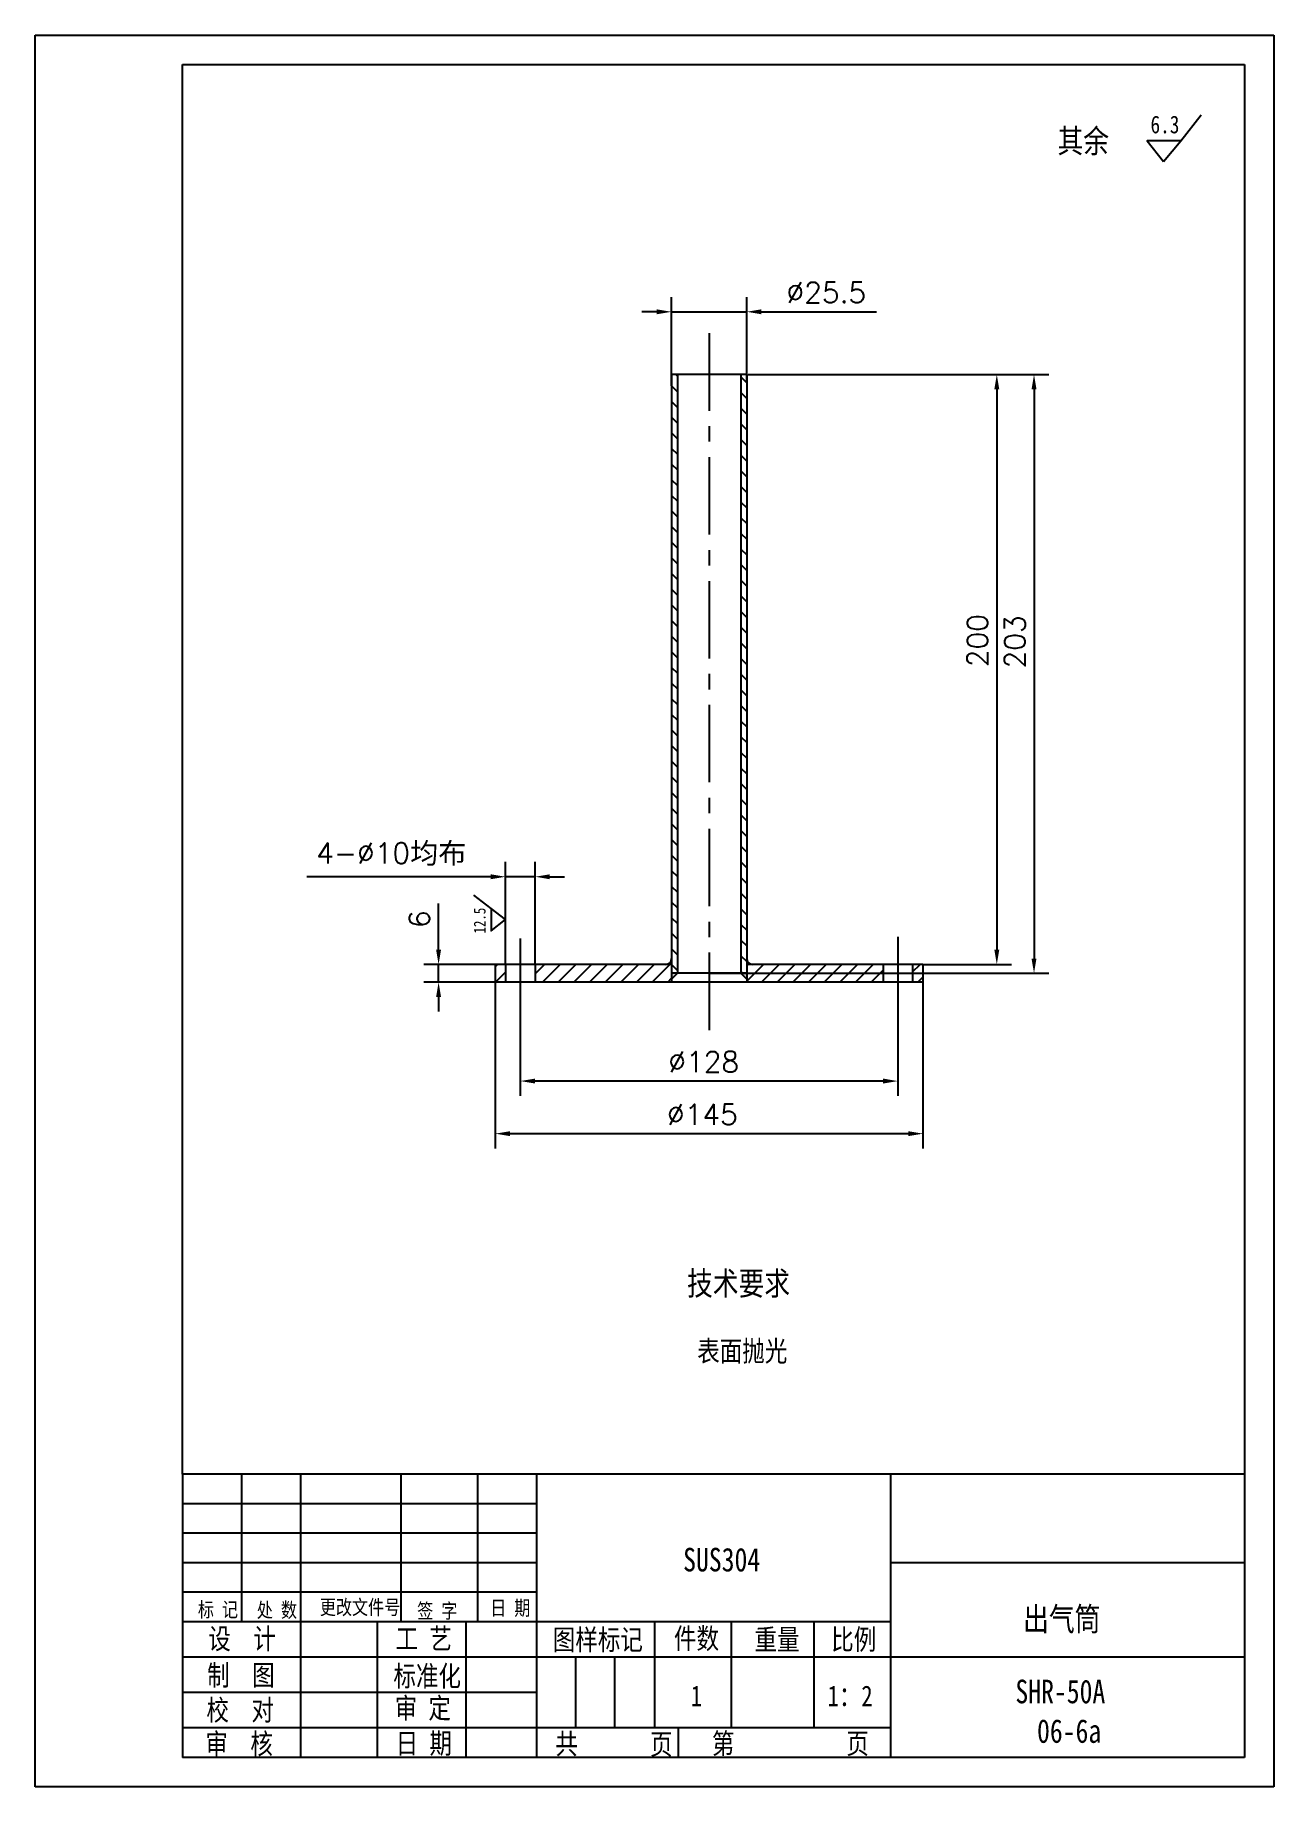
# Model space of a CAD drawing. Extents: x 233 to 653, y -48 to 546.
import ezdxf

# ---------------------------------------------------------------- set-up
doc = ezdxf.new("R2010")
doc.units = 0
doc.header["$LTSCALE"] = 10.5
doc.header["$MEASUREMENT"] = 0
doc.linetypes.add('CENTER', pattern=[2, 1.25, -0.25, 0.25, -0.25])
doc.layers.get('DEFPOINTS').update_dxf_attribs({"linetype": 'CONTINUOUS'})
doc.layers.add('PART', color=3, linetype='CONTINUOUS')
doc.layers.add('SMPEN_THICK', color=7, linetype='CONTINUOUS')
doc.styles.add('HZDX', font='', dxfattribs={"width": 0.8, "height": 7.5})
doc.styles.get("Standard").update_dxf_attribs({"font": 'txt.shx', "height": 7})
doc.styles.get('HZDX').set_extended_font_data('SimSun')
doc.dimstyles.get("Standard").update_dxf_attribs({"dimtxt": 0.18, "dimasz": 0.18, "dimexe": 0.18, "dimexo": 0.0625, "dimgap": 0.09, "dimtad": 0, "dimtih": 1, "dimtoh": 1, "dimdec": 4, "dimzin": 0, "dimdsep": 46, "dimtxsty": 'Standard', "dimcen": 0.09, "dimadec": 0, "dimazin": 0, "dimtfac": 1, "dimtdec": 4, "dimtofl": 0, "dimtmove": 0, "dimatfit": 3, "dimfxl": 1, "dimtolj": 1, "dimtzin": 0, "dimarcsym": 0})

# ---------------------------------------------------------------- blocks, each defined once
blk = doc.blocks.new('*D4')
at = {"layer": 'DEFPOINTS', "color": 0, "transparency": 16777216}
for p in [(388.7, 230.42), (369.5, 224.42), (388.7, 224.42)]:
    blk.add_point(p, dxfattribs=at)
at = {"layer": 'SMPEN_THICK', "color": 2, "lineweight": -2, "transparency": 16777216}
for p, q in [((369.5, 235.42), (369.5, 251.09)), ((388.7, 230.42), (364.5, 230.42)), ((369.5, 224.42), (369.5, 230.42)), ((388.7, 224.42), (364.5, 224.42)), ((369.5, 219.42), (369.5, 214.42))]:
    blk.add_line(p, q, dxfattribs=at)
at = {"layer": 'SMPEN_THICK', "color": 2, "transparency": 16777216}
for points in [[(368.66, 235.42), (370.33, 235.42), (369.5, 230.42)], [(368.66, 219.42), (370.33, 219.42), (369.5, 224.42)]]:
    blk.add_solid(points, dxfattribs=at)
at = {"layer": 'SMPEN_THICK', "color": 2, "transparency": 16777216, "insert": (363, 245.76), "char_height": 7, "attachment_point": 5, "rotation": 90}
blk.add_mtext('\\A1;6', dxfattribs=at)
blk = doc.blocks.new('*D5')
at = {"layer": 'DEFPOINTS', "color": 0, "transparency": 16777216}
for p in [(397.2, 224.42), (525.2, 224.42), (397.2, 190.88)]:
    blk.add_point(p, dxfattribs=at)
at = {"layer": 'SMPEN_THICK', "color": 2, "lineweight": -2, "transparency": 16777216}
for p, q in [((397.2, 224.42), (397.2, 185.88)), ((525.2, 224.42), (525.2, 185.88)), ((520.2, 190.88), (402.2, 190.88))]:
    blk.add_line(p, q, dxfattribs=at)
at = {"layer": 'SMPEN_THICK', "color": 2, "transparency": 16777216}
for points in [[(402.2, 191.72), (402.2, 190.05), (397.2, 190.88)], [(520.2, 191.72), (520.2, 190.05), (525.2, 190.88)]]:
    blk.add_solid(points, dxfattribs=at)
at = {"layer": 'SMPEN_THICK', "color": 2, "transparency": 16777216, "insert": (459.39, 197.38), "char_height": 7, "attachment_point": 5}
blk.add_mtext('\\A1;%%c128', dxfattribs=at)
blk = doc.blocks.new('*D6')
at = {"layer": 'DEFPOINTS', "color": 0, "transparency": 16777216}
for p in [(388.7, 224.42), (533.7, 224.42), (533.7, 173.05)]:
    blk.add_point(p, dxfattribs=at)
at = {"layer": 'SMPEN_THICK', "color": 2, "lineweight": -2, "transparency": 16777216}
for p, q in [((388.7, 224.42), (388.7, 168.05)), ((533.7, 224.42), (533.7, 168.05)), ((393.7, 173.05), (528.7, 173.05))]:
    blk.add_line(p, q, dxfattribs=at)
at = {"layer": 'SMPEN_THICK', "color": 2, "transparency": 16777216}
for points in [[(393.7, 173.88), (393.7, 172.22), (388.7, 173.05)], [(528.7, 173.88), (528.7, 172.22), (533.7, 173.05)]]:
    blk.add_solid(points, dxfattribs=at)
at = {"layer": 'SMPEN_THICK', "color": 2, "transparency": 16777216, "insert": (458.92, 179.55), "char_height": 7, "attachment_point": 5}
blk.add_mtext('\\A1;%%c145', dxfattribs=at)
blk = doc.blocks.new('*D7')
at = {"layer": 'DEFPOINTS', "color": 0, "transparency": 16777216}
for p in [(392.2, 260.16), (392.2, 230.42), (402.2, 230.42)]:
    blk.add_point(p, dxfattribs=at)
at = {"layer": 'SMPEN_THICK', "color": 2, "lineweight": -2, "transparency": 16777216}
for p, q in [((392.2, 230.42), (392.2, 265.16)), ((402.2, 230.42), (402.2, 265.16)), ((387.2, 260.16), (324.79, 260.16)), ((402.2, 260.16), (392.2, 260.16)), ((407.2, 260.16), (412.2, 260.16))]:
    blk.add_line(p, q, dxfattribs=at)
at = {"layer": 'SMPEN_THICK', "color": 2, "transparency": 16777216}
for points in [[(387.2, 260.99), (387.2, 259.32), (392.2, 260.16)], [(407.2, 260.99), (407.2, 259.32), (402.2, 260.16)]]:
    blk.add_solid(points, dxfattribs=at)
at = {"layer": 'SMPEN_THICK', "color": 2, "transparency": 16777216, "insert": (353.5, 267.77), "char_height": 7, "attachment_point": 5}
blk.add_mtext('\\A1;4-%%c10{\\f宋体|b0|i0|c134|p54;均布}', dxfattribs=at)
blk = doc.blocks.new('*D8')
at = {"layer": 'DEFPOINTS', "color": 0, "transparency": 16777216}
for p in [(474.45, 430.42), (533.7, 230.42), (558.74, 230.42)]:
    blk.add_point(p, dxfattribs=at)
at = {"layer": 'SMPEN_THICK', "color": 2, "lineweight": -2, "transparency": 16777216}
for p, q in [((474.45, 430.42), (563.74, 430.42)), ((558.74, 425.42), (558.74, 235.42)), ((533.7, 230.42), (563.74, 230.42))]:
    blk.add_line(p, q, dxfattribs=at)
at = {"layer": 'SMPEN_THICK', "color": 2, "transparency": 16777216}
for points in [[(557.91, 425.42), (559.57, 425.42), (558.74, 430.42)], [(557.91, 235.42), (559.57, 235.42), (558.74, 230.42)]]:
    blk.add_solid(points, dxfattribs=at)
at = {"layer": 'SMPEN_THICK', "color": 2, "transparency": 16777216, "insert": (552.24, 340.22), "char_height": 7, "attachment_point": 5, "rotation": 90}
blk.add_mtext('\\A1;200', dxfattribs=at)
blk = doc.blocks.new('*D9')
at = {"layer": 'DEFPOINTS', "color": 0, "transparency": 16777216}
for p in [(474.45, 430.42), (461.2, 227.42), (571.36, 227.42)]:
    blk.add_point(p, dxfattribs=at)
at = {"layer": 'SMPEN_THICK', "color": 2, "lineweight": -2, "transparency": 16777216}
for p, q in [((474.45, 430.42), (576.36, 430.42)), ((571.36, 425.42), (571.36, 232.42)), ((461.2, 227.42), (576.36, 227.42))]:
    blk.add_line(p, q, dxfattribs=at)
at = {"layer": 'SMPEN_THICK', "color": 2, "transparency": 16777216}
for points in [[(570.52, 425.42), (572.19, 425.42), (571.36, 430.42)], [(570.52, 232.42), (572.19, 232.42), (571.36, 227.42)]]:
    blk.add_solid(points, dxfattribs=at)
at = {"layer": 'SMPEN_THICK', "color": 2, "transparency": 16777216, "insert": (564.86, 339.8), "char_height": 7, "attachment_point": 5, "rotation": 90}
blk.add_mtext('\\A1;203', dxfattribs=at)
blk = doc.blocks.new('*D10')
at = {"layer": 'DEFPOINTS', "color": 0, "transparency": 16777216}
for p in [(473.95, 451.71), (448.45, 426.59), (473.95, 427.61)]:
    blk.add_point(p, dxfattribs=at)
at = {"layer": 'SMPEN_THICK', "color": 2, "lineweight": -2, "transparency": 16777216}
for p, q in [((443.45, 451.71), (438.45, 451.71)), ((448.45, 426.59), (448.45, 456.71)), ((448.45, 451.71), (473.95, 451.71)), ((473.95, 427.61), (473.95, 456.71)), ((478.95, 451.71), (517.95, 451.71))]:
    blk.add_line(p, q, dxfattribs=at)
at = {"layer": 'SMPEN_THICK', "color": 2, "transparency": 16777216}
for points in [[(443.45, 452.54), (443.45, 450.87), (448.45, 451.71)], [(478.95, 452.54), (478.95, 450.87), (473.95, 451.71)]]:
    blk.add_solid(points, dxfattribs=at)
at = {"layer": 'SMPEN_THICK', "color": 2, "transparency": 16777216, "insert": (500.95, 458.21), "char_height": 7, "attachment_point": 5}
blk.add_mtext('\\A1;%%c25.5', dxfattribs=at)

msp = doc.modelspace()

# ---------------------------------------------------------------- hatches: boundary and pattern name
at = {"layer": 'SMPEN_THICK'}
h = msp.add_hatch(dxfattribs=at)
h.set_pattern_fill('ANSI31', color=256, scale=30, angle=90, style=0)
h.paths.add_polyline_path([(450.45439, 430.42195), (448.45439, 430.42195), (448.45439, 227.42195), (450.45439, 227.42195)])
h.paths.add_polyline_path([(473.95439, 430.42195), (471.95439, 430.42195), (471.95439, 227.42195), (473.95439, 227.42195)])
h = msp.add_hatch(color=256, dxfattribs=at)
h.paths.add_polyline_path([(448.45439, 232.42195, -0.414213562), (446.45439, 230.42195), (448.45439, 230.42195)])
h.paths.add_polyline_path([(450.45439, 227.42195), (448.45439, 227.42195), (448.45439, 225.42195)])
h.paths.add_polyline_path([(473.95439, 227.42195), (471.95439, 227.42195), (473.95439, 225.42195)])
h.paths.add_polyline_path([(473.95439, 232.42195), (473.95439, 230.42195), (475.95439, 230.42195, -0.414213562)])
h = msp.add_hatch(dxfattribs=at)
h.set_pattern_fill('ANSI31', color=256, scale=30, style=0)
h.paths.add_polyline_path([(392.20439, 230.42195), (388.70439, 230.42195), (388.70439, 224.42195), (392.20439, 224.42195)])
h.paths.add_polyline_path([(448.45439, 230.42195), (402.20439, 230.42195), (402.20439, 224.42195), (448.45439, 224.42195)])
h.paths.add_polyline_path([(520.20439, 230.42195), (473.95439, 230.42195), (473.95439, 224.42195), (520.20439, 224.42195)])
h.paths.add_polyline_path([(533.70439, 230.42195), (530.20439, 230.42195), (530.20439, 224.42195), (533.70439, 224.42195)])

# ---------------------------------------------------------------- linework, layer by layer
at = {"layer": 'PART', "linetype": 'Continuous'}
for p, q in [((232.6965, 545.54488), (652.6965, 545.54488)), ((652.6965, 545.54488), (652.6965, -48.45511)), ((302.6965, 57.54489), (302.6965, 7.54489)), ((322.6965, 57.54489), (322.6965, -38.45511)), ((356.6965, 57.54489), (356.6965, 7.54489)), ((382.6965, 57.54489), (382.6965, 7.54489)), ((402.6965, 57.54489), (402.6965, -38.45511)), ((522.6965, 57.54489), (522.6965, -38.45511)), ((642.6965, 27.54489), (522.6965, 27.54489)), ((348.6965, 7.54489), (348.6965, -38.45511)), ((378.6965, 7.54489), (378.6965, -38.45511)), ((442.6965, 7.54489), (442.6965, -28.45511)), ((468.6965, 7.54489), (468.6965, -28.45511)), ((496.6965, 7.54489), (496.6965, -28.45511)), ((415.8965, -4.45511), (415.8965, -28.45511)), ((429.0965, -4.45511), (429.0965, -28.45511)), ((642.6965, -4.45511), (522.6965, -4.45511)), ((450.6965, -28.45511), (450.6965, -38.45511)), ((652.6965, -48.45511), (232.6965, -48.45511))]:
    msp.add_line(p, q, dxfattribs=at)
at = {"layer": 'PART', "color": 5, "linetype": 'Continuous'}
for p, q in [((282.6965, 535.54488), (642.6965, 535.54488)), ((642.6965, 535.54488), (642.6965, -38.45511)), ((282.6965, 57.54489), (282.6965, -38.45511)), ((642.6965, -38.45511), (282.6965, -38.45511))]:
    msp.add_line(p, q, dxfattribs=at)
at = {"layer": 'SMPEN_THICK', "color": 3}
msp.add_line((232.6965, -48.45511), (232.6965, 545.54488), dxfattribs=at)
at = {"layer": 'SMPEN_THICK', "color": 5}
for p, q in [((282.6965, 57.54489), (282.6965, 535.54488)), ((473.95439, 430.42195), (448.45439, 430.42195)), ((448.45439, 430.42195), (448.45439, 224.42195)), ((450.45439, 430.42195), (450.45439, 227.42195)), ((471.95439, 430.42195), (471.95439, 227.42195)), ((473.95439, 430.42195), (473.95439, 224.42195)), ((388.70439, 230.42195), (388.70439, 224.42195)), ((448.45439, 230.42195), (388.70439, 230.42195)), ((392.20439, 230.42195), (392.20439, 224.42195)), ((402.20439, 230.42195), (402.20439, 224.42195)), ((473.95439, 227.42195), (448.45439, 227.42195)), ((448.45439, 225.42195), (450.45439, 227.42195)), ((471.95439, 227.42195), (473.95439, 225.42195)), ((533.70439, 230.42195), (473.95439, 230.42195)), ((520.20439, 230.42195), (520.20439, 224.42195)), ((530.20439, 230.42195), (530.20439, 224.42195)), ((533.70439, 230.42195), (533.70439, 224.42195)), ((533.70439, 224.42195), (388.70439, 224.42195)), ((642.6965, 57.54489), (282.6965, 57.54489))]:
    msp.add_line(p, q, dxfattribs=at)
at = {"layer": 'SMPEN_THICK'}
for p, q in [((621.17387, 509.66632), (628.07169, 518.46577)), ((387.31226, 249.4023), (381.48083, 253.88327)), ((397.20439, 239.27414), (397.20439, 210.59041)), ((525.20439, 239.8274), (525.20439, 213.90998)), ((402.6965, 47.54489), (282.6965, 47.54489)), ((402.6965, 37.54489), (282.6965, 37.54489)), ((402.6965, 27.54489), (282.6965, 27.54489)), ((402.6965, 17.54489), (282.6965, 17.54489)), ((522.6965, 7.54489), (282.6965, 7.54489)), ((522.6965, -4.45511), (282.6965, -4.45511)), ((402.6965, -16.45511), (282.6965, -16.45511)), ((522.6965, -28.45511), (282.6965, -28.45511))]:
    msp.add_line(p, q, dxfattribs=at)
at = {"layer": 'SMPEN_THICK', "color": 1, "linetype": 'CENTER', "ltscale": 2}
msp.add_line((461.20439, 444.42551), (461.20439, 207.66581), dxfattribs=at)
at = {"layer": 'SMPEN_THICK'}
for points in [[(615.25059, 502.67145), (621.17387, 509.66632), (609.71145, 509.66632)], [(392.20504, 245.68683), (387.31226, 249.4023), (387.31226, 241.79257)]]:
    msp.add_lwpolyline(points, close=True, dxfattribs=at)
at = {"layer": 'SMPEN_THICK', "color": 5}
for centre, start, end in [((446.45439, 232.42195), 270, 360), ((475.95439, 232.42195), 180, 270)]:
    msp.add_arc(centre, 2, start, end, dxfattribs=at)

# ---------------------------------------------------------------- texts
at = {"layer": 'SMPEN_THICK', "style": 'HZDX', "width": 0.8}
for s, height, p in [('6.3', 6, (610.84715, 512.22531)), ('其余', 8, (579.31041, 505.62628)), ('技术要求', 8, (453.73068, 118.28722)), ('表面抛光', 7, (457.17632, 95.84762)), ('SUS304', 8, (452.4098, 24.62046)), ('标 记', 5, (287.89421, 9.19216)), ('处 数', 5, (307.88674, 9.03204)), ('更改文件号', 5, (329.23684, 9.98648)), ('签 字', 5, (362.2384, 8.75744)), ('日 期', 5, (386.96733, 9.74065)), ('出气筒', 8, (567.67169, 4.47675)), ('设  计', 7, (291.41789, -1.69131)), ('工 艺', 7, (354.92338, -1.66884)), ('图样标记', 7, (408.21265, -2.01368)), ('件数', 7, (449.29802, -1.60213)), ('重量', 7, (476.58873, -1.96803)), ('比例', 7, (502.59856, -1.92238)), ('制  图', 7, (291.05182, -14.06155)), ('标准化', 7, (354.19124, -14.33615)), ('审 定', 7, (354.60298, -25.19715)), ('1', 7, (454.97383, -21.07682)), ('1：2', 7, (501.38489, -21.07682)), ('SHR-50A', 8, (565.04246, -20.08589)), ('校  对', 7, (290.80028, -25.90577)), ('审  核', 7, (290.43421, -37.29279)), ('日 期', 7, (354.9388, -37.13619)), ('共', 7, (409.08179, -37.31808)), ('第', 7, (462.15397, -37.22679)), ('06-6a', 8, (572.38408, -33.48771)), ('页', 7, (441.20026, -37.47821)), ('页', 7, (507.74741, -37.22679))]:
    msp.add_text(s, height=height, dxfattribs=at).set_placement(p)
msp.add_text('12.5', height=4, rotation=90, dxfattribs=at).set_placement((385.42079, 240.94169))

# ---------------------------------------------------------------- dimensions: what is measured, and where the dimension line sits
at = {"layer": 'SMPEN_THICK'}
for base, p1, p2, text, picture, middle in [((473.95439, 451.7063), (448.45439, 426.59025), (473.95439, 427.60675), '%%c<>', '*D10', (500.95439, 451.7063)), ((392.20439, 260.15668), (402.20439, 230.42195), (392.20439, 230.42195), '4-%%c<>{\\f宋体|b0|i0|c134|p54;均布}', '*D7', (353.49884, 260.15668)), ((533.70439, 173.05075), (388.70439, 224.42195), (533.70439, 224.42195), '%%c<>', '*D6', (458.91996, 173.05075)), ((397.20439, 190.88258), (525.20439, 224.42195), (397.20439, 224.42195), '%%c<>', '*D5', (459.3889, 190.88258))]:
    dim = msp.add_linear_dim(base=base, p1=p1, p2=p2, text=text, dimstyle='Standard', override={"dimscale": 2, "dimtxt": 3.5, "dimasz": 2.5, "dimexe": 2.5, "dimexo": 0, "dimgap": 1.5, "dimtad": 1, "dimtih": 0, "dimtoh": 0, "dimzin": 8, "dimclrd": 2, "dimclre": 2, "dimclrt": 2, "dimtm": 0.115, "dimtfac": 0.66667, "dimtofl": 1, "dimatfit": 1, "dimtvp": 5, "dimtzin": 8}, dxfattribs=at)
    dim.commit()
    dim.dimension.update_dxf_attribs({"geometry": picture, "text_midpoint": middle, "dimtype": 160})
for base, p1, p2, angle, picture, middle in [((571.3574, 227.42195), (474.45002, 430.42195), (461.20439, 227.42195), 90, '*D9', (571.3574, 339.80463)), ((558.74104, 230.42195), (474.45002, 430.42195), (533.70439, 230.42195), 90, '*D8', (558.74104, 340.22492)), ((369.49576, 224.42195), (388.70439, 230.42195), (388.70439, 224.42195), 270, '*D4', (369.49576, 245.75529))]:
    dim = msp.add_linear_dim(base=base, p1=p1, p2=p2, angle=angle, dimstyle='Standard', override={"dimscale": 2, "dimtxt": 3.5, "dimasz": 2.5, "dimexe": 2.5, "dimexo": 0, "dimgap": 1.5, "dimtad": 1, "dimtih": 0, "dimtoh": 0, "dimzin": 8, "dimclrd": 2, "dimclre": 2, "dimclrt": 2, "dimtm": 0.115, "dimtfac": 0.66667, "dimtofl": 1, "dimatfit": 1, "dimtvp": 5, "dimtzin": 8}, dxfattribs=at)
    dim.commit()
    dim.dimension.update_dxf_attribs({"geometry": picture, "text_midpoint": middle, "dimtype": 160})

doc.saveas('drawing.dxf')
